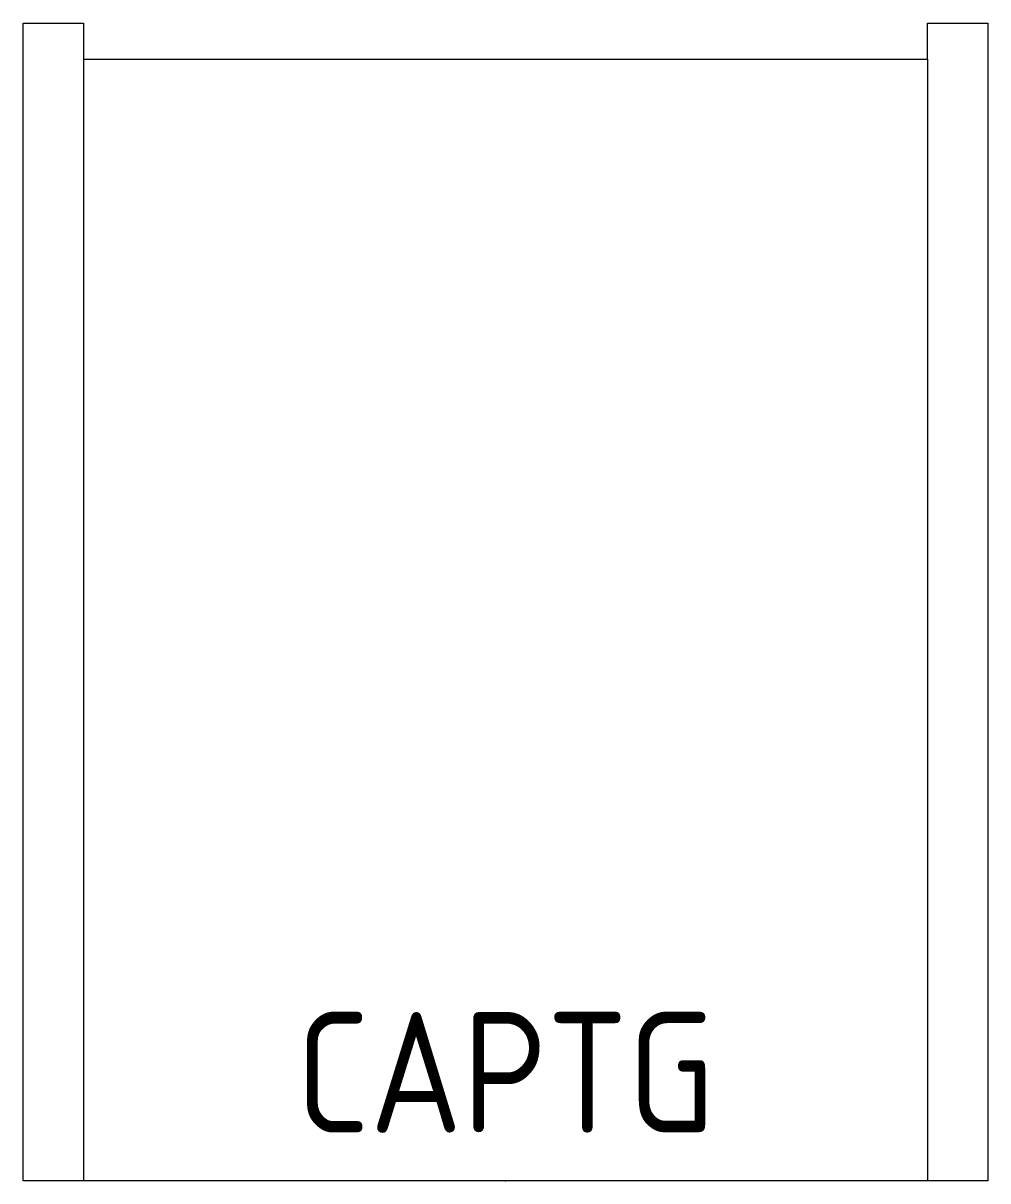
# Model space of a CAD drawing. Extents: x -10 to 10, y 0 to 24.
import ezdxf
from ezdxf.enums import TextEntityAlignment as Align

# ---------------------------------------------------------------- set-up
doc = ezdxf.new("R2010")
doc.units = 0
doc.header["$LTSCALE"] = 0.375
doc.header["$MEASUREMENT"] = 0
doc.layers.add('A-FURN-P-PEDS', color=1, linetype='Continuous')
doc.layers.add('A-FURN-P-PEDS-T', color=7, linetype='Continuous')
doc.styles.add('Notes', font='architxt.shx')

msp = doc.modelspace()

# ---------------------------------------------------------------- linework, layer by layer
at = {"layer": 'A-FURN-P-PEDS'}
for p, q in [((-10, 24), (-8.75, 24)), ((-10, 0), (-10, 24)), ((-8.75, 24), (-8.75, 23.25)), ((8.75, 24), (10, 24)), ((8.75, 23.25), (8.75, 24)), ((10, 24), (10, 0)), ((-8.75, 23.25), (8.75, 23.25)), ((-8.75, 23.25), (-8.75, 0)), ((8.75, 23.25), (8.75, 0)), ((10, 0), (-10, 0))]:
    msp.add_line(p, q, dxfattribs=at)
msp.add_point((0, 0), dxfattribs=at)

# ---------------------------------------------------------------- texts
at = {"layer": 'A-FURN-P-PEDS-T', "style": 'Notes'}
msp.add_attdef('CAPTG', text='CD', height=2.5, dxfattribs=at).set_placement((0, 1), align=Align.CENTER)
at = {"layer": 'A-FURN-P-PEDS-T', "style": 'Notes', "flags": 1}
for tag, s in [('CAPPN', '99409'), ('CAPMG', 'STC'), ('CAPMC', 'SC9'), ('CAPQT', '1'), ('CAPDH', '0.000000'), ('CAPGC', '')]:
    msp.add_attdef(tag, (0, 0), s, height=0.001, dxfattribs=at)

doc.saveas('drawing.dxf')
